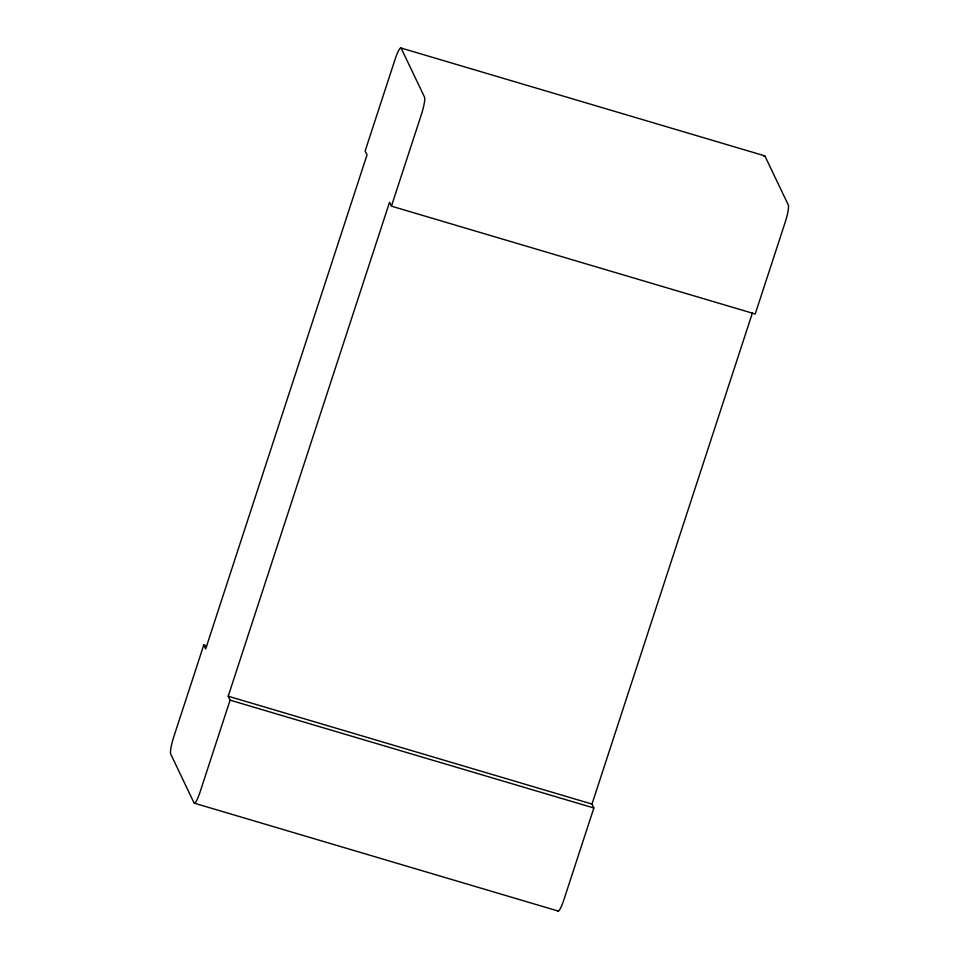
<?xml version="1.0" encoding="UTF-8"?>
<svg xmlns="http://www.w3.org/2000/svg" width="959" height="959" viewBox="0 0 959 959"><rect width="100%" height="100%" fill="white"/><g stroke="black" fill="none" stroke-linecap="round" stroke-linejoin="round"><path stroke-width="1.44" d="M206.641 645.851L203.776 644.999L173.807 736.74A15.068 2.374 -73.5 0 0 170.702 754.014L194.006 802.863A15.068 2.374 -73.5 0 0 200.119 791.894L230.088 700.154L228.206 696.21L389.57 202.217L391.44 206.161L755.224 314.001L785.193 222.26A15.068 2.374 -73.5 0 0 788.298 204.986L764.994 156.137A15.068 2.374 -73.5 0 0 763.808 156.245M391.44 206.161L421.409 114.409A15.068 2.374 -73.5 0 0 424.513 97.147L401.222 48.298A15.068 2.374 -73.5 0 0 395.108 59.254L365.139 151.007L367.009 154.938L205.658 648.943L203.776 644.999M557.778 910.702A15.068 2.374 -73.5 0 0 563.892 899.746L593.861 807.993L591.991 804.062L752.419 312.91M400.922 47.974L764.707 155.826M228.206 696.21L591.991 804.062M230.088 700.154L593.861 807.993M194.293 803.174L558.078 911.026"/></g></svg>
